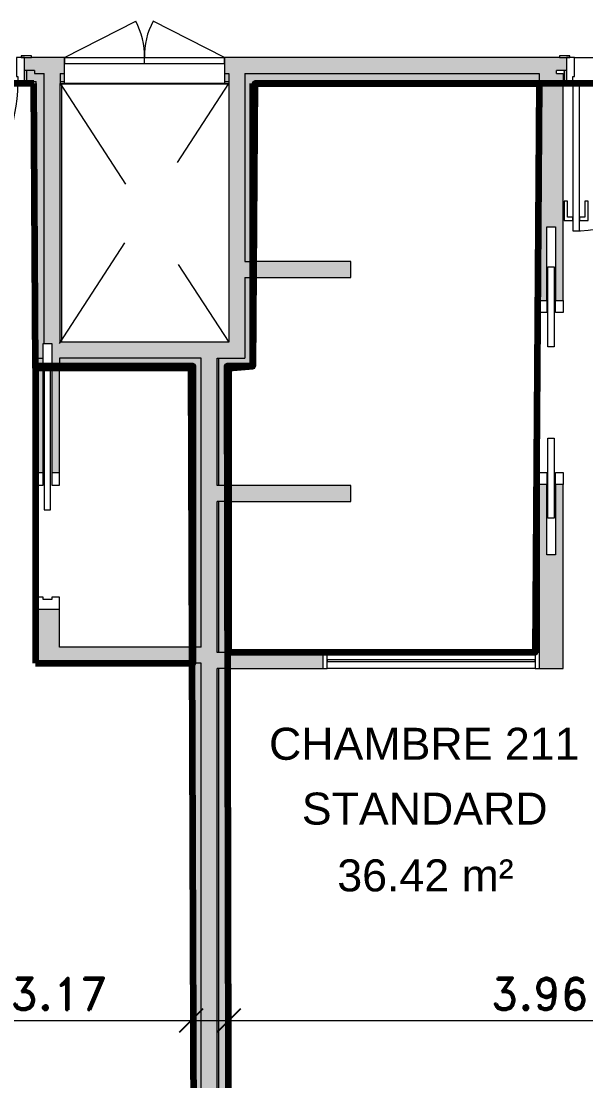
# Model space of a CAD drawing. Header units: metres. Extents: x -227.9 to -140, y 37.9 to 92.1.
# Drawn here: x -174.85 to -171.32, y 43.72 to 50.34 of the extents above; entities that cross this region are included whole.
import ezdxf

# ---------------------------------------------------------------- set-up
doc = ezdxf.new("R2010")
doc.units = ezdxf.units.M
doc.linetypes.add('JIS_02_0.7', pattern=[1.35, 0.75, -0.6])
for name, color, linetype, lineweight in [('A-ANNO-DIMS', 7, 'Continuous', 9), ('A-ANNO-DIMS-100', 7, 'Continuous', 9), ('A-AREA-IDEN', 7, 'Continuous', 9), ('A-DOOR', 7, 'Continuous', 5), ('A-FLOR', 7, 'Continuous', 5), ('A-GLAZ', 7, 'Continuous', 5), ('A-WALL', 7, 'Continuous', 5), ('A-WALL-PATT', 7, 'Continuous', 13), ('I-WALL', 7, 'Continuous', 5)]:
    doc.layers.add(name, color=color, linetype=linetype, lineweight=lineweight)
doc.layers.add('A-DETL', color=94, linetype='Continuous', lineweight=5, true_color=0x00a600)
doc.layers.add('Chambre', color=40, linetype='Continuous')
doc.layers.add('SDB', color=230, linetype='Continuous')
doc.styles.add('Arial_1', font='arial.ttf', dxfattribs={"height": 0.2})
doc.styles.add('RomanD_B', font='', dxfattribs={"height": 0.2})
doc.styles.get('RomanD_B').set_extended_font_data('RomanD', bold=True)
doc.dimstyles.new('LAG-Romans_0_2', dxfattribs={"dimscale": 0.3048, "dimtxt": 0.200715, "dimasz": 0.492126, "dimexe": 0.787402, "dimexo": 0.0625, "dimgap": 0, "dimtad": 1, "dimrnd": 0.01, "dimzin": 0, "dimdsep": 46, "dimtxsty": 'RomanD_B', "dimblk1": 'OBLIQUE', "dimblk2": 'OBLIQUE', "dimsah": 1, "dimcen": 0.09, "dimdle": 0.656168, "dimazin": 0, "dimtfac": 1, "dimtdec": 4, "dimtix": 1, "dimtmove": 0, "dimatfit": 3, "dimfxl": 0.787402, "dimfxlon": 1, "dimtvp": 1, "dimtolj": 1, "dimtzin": 0, "dimarcsym": 2})
doc.dimstyles.new('LAG-Romans_0_2_1', dxfattribs={"dimscale": 0.3048, "dimtxt": 0.200715, "dimasz": 0.492126, "dimexe": 0.787402, "dimexo": 0.0625, "dimgap": 0, "dimtad": 1, "dimrnd": 0.01, "dimzin": 0, "dimdsep": 46, "dimtxsty": 'RomanD_B', "dimblk1": 'OBLIQUE', "dimblk2": 'OBLIQUE', "dimsah": 1, "dimcen": 0.09, "dimdle": 0.656168, "dimazin": 0, "dimtfac": 1, "dimtdec": 4, "dimtix": 1, "dimtmove": 2, "dimatfit": 3, "dimfxl": 0.787402, "dimfxlon": 1, "dimtvp": 1, "dimtolj": 1, "dimtzin": 0, "dimarcsym": 2})

# ---------------------------------------------------------------- blocks, each defined once
blk = doc.blocks.new('LAG-C1030-PORTE-BAT 1 VANT-13PR_01 - LAG-C1030-PORTE-BAT 1 VANT-13PR_01_04F-90X210 CHAMBRE-15711706-MUC-LAG-PRO-PLA-ARC-TZN-N02-AG02Ec-Cote')
at = {"layer": 'A-DOOR'}
for p, q in [((0.3553, 1.0015), (0.3153, 1.0015)), ((0.3153, 1.0015), (0.3153, 0.0815)), ((0.3553, 0.0815), (0.3553, 1.0015)), ((0.2603, 0.9365), (0.2603, 0.8165)), ((0.3153, 0.9365), (0.2603, 0.9365)), ((0.3153, 0.9165), (0.3153, 0.9365)), ((0.4103, 0.9365), (0.3553, 0.9365)), ((0.3553, 0.9365), (0.3553, 0.9165)), ((0.4103, 0.8165), (0.4103, 0.9365)), ((0.2803, 0.8165), (0.2803, 0.9165)), ((0.2803, 0.9165), (0.3153, 0.9165)), ((0.3553, 0.9165), (0.3903, 0.9165)), ((0.3903, 0.9165), (0.3903, 0.8165)), ((0.2603, 0.8165), (0.2803, 0.8165)), ((0.3903, 0.8165), (0.4103, 0.8165)), ((0.3153, 0.0815), (0.3553, 0.0815))]:
    blk.add_line(p, q, dxfattribs=at)
at = {"layer": 'A-DOOR', "color": 9, "true_color": 0xc0c0c0}
for p, q in [((-0.5847, 0.0915), (-0.6497, 0.0915)), ((-0.6497, 0.0915), (-0.6497, 0.0815)), ((-0.6497, 0.0815), (-0.5847, 0.0815)), ((-0.6047, 0.0815), (-0.6047, -0.0815)), ((-0.5647, 0.0815), (-0.6047, 0.0815)), ((-0.5847, 0.0815), (-0.5847, 0.0915)), ((-0.5647, 0.0376), (-0.5647, 0.0815)), ((0.3953, 0.0815), (0.3553, 0.0815)), ((0.3553, 0.0815), (0.3553, 0.0376)), ((0.3753, 0.0915), (0.3753, 0.0815)), ((0.4403, 0.0915), (0.3753, 0.0915)), ((0.3753, 0.0815), (0.4403, 0.0815)), ((0.3953, -0.0815), (0.3953, 0.0815)), ((0.4403, 0.0815), (0.4403, 0.0915)), ((-0.5547, 0.0376), (-0.5647, 0.0376)), ((-0.5547, -0.0815), (-0.5547, 0.0376)), ((0.3553, 0.0376), (0.3453, 0.0376)), ((0.3453, 0.0376), (0.3453, -0.0815)), ((-0.5847, -0.0815), (-0.6497, -0.0815)), ((-0.6497, -0.0815), (-0.6497, -0.0915)), ((-0.6497, -0.0915), (-0.5847, -0.0915)), ((-0.6047, -0.0815), (-0.5547, -0.0815)), ((-0.5847, -0.0915), (-0.5847, -0.0815)), ((0.3453, -0.0815), (0.3953, -0.0815)), ((0.3753, -0.0815), (0.3753, -0.0915)), ((0.4403, -0.0815), (0.3753, -0.0815)), ((0.3753, -0.0915), (0.4403, -0.0915)), ((0.4403, -0.0915), (0.4403, -0.0815))]:
    blk.add_line(p, q, dxfattribs=at)
at = {"layer": 'A-DOOR'}
blk.add_arc((0.3553, 0.0815), 0.92, 90, 180, dxfattribs=at)
blk = doc.blocks.new('LAG-C1030-PORTE-INST-13PR_05_02F - LAG-C1030-PORTE-INST-13PR_05_02F-100x166-15159836-MUC-LAG-PRO-PLA-ARC-TZN-N02-AG02Ec-Cote')
at = {"layer": 'A-DOOR', "color": 9, "lineweight": 9, "true_color": 0xc0c0c0}
for p, q in [((-0.498, -0.0415), (-0.001, -0.0415)), ((-0.498, -0.0815), (-0.498, -0.0415)), ((-0.001, -0.0415), (-0.001, -0.0815)), ((0.001, -0.0415), (0.498, -0.0415)), ((0.001, -0.0815), (0.001, -0.0415)), ((0.498, -0.0415), (0.498, -0.0815)), ((-0.001, -0.0815), (-0.498, -0.0815)), ((0.498, -0.0815), (0.001, -0.0815))]:
    blk.add_line(p, q, dxfattribs=at)
at = {"layer": 'A-DOOR', "color": 9, "true_color": 0xc0c0c0}
for p, q in [((-0.5, -0.0815), (-0.0545, -0.3085)), ((0.5, -0.0815), (0.0545, -0.3085))]:
    blk.add_line(p, q, dxfattribs=at)
for centre, start, end in [((-0.4544, -0.0924), 331.62051, 1.37949), ((0.4544, -0.0924), 178.62051, 208.37949)]:
    blk.add_arc(centre, 0.4546, start, end, dxfattribs=at)
blk = doc.blocks.new('LAG-C1030-PORTE-COULISSANTE-COUL-13PR_06 - LAG-C1030-PORTE-COULISSANTE-COUL-13PR_06_05 F-70x210-15716896-MUC-LAG-PRO-PLA-ARC-TZN-N02-AG02Ec-Cote')
at = {"layer": 'A-DOOR', "color": 9, "true_color": 0xc0c0c0}
for p, q in [((-0.255, 0.075), (-0.33, 0.075)), ((-0.33, 0.075), (-0.33, 0.0275)), ((-0.255, 0.0275), (-0.255, 0.075)), ((0.52, 0.075), (0.445, 0.075)), ((0.445, 0.075), (0.445, 0.0275)), ((0.52, -0.075), (0.52, 0.075)), ((-0.33, 0.0275), (-0.255, 0.0275)), ((0.445, 0.0275), (0.46, 0.0275)), ((0.46, 0.0275), (0.46, -0.0275)), ((-0.255, -0.0275), (-0.33, -0.0275)), ((-0.33, -0.0275), (-0.33, -0.075)), ((-0.255, -0.075), (-0.255, -0.0275)), ((0.46, -0.0275), (0.445, -0.0275)), ((0.445, -0.0275), (0.445, -0.075)), ((-0.33, -0.075), (-0.255, -0.075)), ((0.445, -0.075), (0.52, -0.075))]:
    blk.add_line(p, q, dxfattribs=at)
at = {"layer": 'A-DOOR', "lineweight": 9}
for p, q in [((-0.1, 0.02), (-0.97, 0.02)), ((-0.97, 0.02), (-0.97, -0.02)), ((-0.1, -0.02), (-0.1, 0.02)), ((-0.97, -0.02), (-0.1, -0.02))]:
    blk.add_line(p, q, dxfattribs=at)
blk = doc.blocks.new('LAG-C1030-PORTE-COUL DEUX BATTANTS-13PR_07 - LAG-C1030-PORTE-COUL DEUX BATTANTS-13PR_07_01F -100x210-15723466-MUC-LAG-PRO-PLA-ARC-TZN-N02-AG02Ec-Cote')
at = {"layer": 'A-DOOR', "color": 9, "true_color": 0xc0c0c0}
for p, q in [((-0.48, 0.075), (-0.405, 0.075)), ((-0.48, 0.0275), (-0.48, 0.075)), ((-0.405, 0.075), (-0.405, 0.0275)), ((0.595, 0.075), (0.67, 0.075)), ((0.595, 0.0275), (0.595, 0.075)), ((0.67, 0.075), (0.67, 0.0275)), ((-0.405, 0.0275), (-0.48, 0.0275)), ((0.67, 0.0275), (0.595, 0.0275)), ((-0.48, -0.0275), (-0.405, -0.0275)), ((-0.48, -0.075), (-0.48, -0.0275)), ((-0.405, -0.0275), (-0.405, -0.075)), ((0.595, -0.0275), (0.67, -0.0275)), ((0.595, -0.075), (0.595, -0.0275)), ((0.67, -0.0275), (0.67, -0.075)), ((-0.405, -0.075), (-0.48, -0.075)), ((0.67, -0.075), (0.595, -0.075))]:
    blk.add_line(p, q, dxfattribs=at)
at = {"layer": 'A-DOOR'}
for p, q in [((-0.69, 0.02), (-0.19, 0.02)), ((-0.69, -0.02), (-0.69, 0.02)), ((-0.19, 0.02), (-0.19, -0.02)), ((0.38, 0.02), (0.88, 0.02)), ((0.38, -0.02), (0.38, 0.02)), ((0.88, 0.02), (0.88, -0.02)), ((-0.19, -0.02), (-0.69, -0.02)), ((0.88, -0.02), (0.38, -0.02))]:
    blk.add_line(p, q, dxfattribs=at)
blk = doc.blocks.new('LAG-C1020-FENÊTRE-12FT-22-03 - LAG-C1020-FENÊTRE-12FT-22-03-01-13182801-MUC-LAG-PRO-PLA-ARC-TZN-N02-AG02Ec-Cote')
at = {"layer": 'A-GLAZ', "lineweight": 13}
for p, q in [((-2.575, 0.05), (-2.6, 0.05)), ((-2.575, -0.05), (-2.575, 0.05)), ((-1.275, 0.005), (-2.575, 0.005)), ((-2.575, 0.005), (-2.575, -0.005)), ((-1.25, 0.05), (-1.275, 0.05)), ((-1.275, 0.05), (-1.275, -0.05)), ((-1.275, -0.005), (-1.275, 0.005)), ((-2.6, -0.05), (-2.575, -0.05)), ((-2.575, -0.005), (-1.275, -0.005)), ((-1.275, -0.05), (-1.25, -0.05))]:
    blk.add_line(p, q, dxfattribs=at)
at = {"layer": 'A-GLAZ'}
for p, q in [((-2.575, 0.05), (-1.275, 0.05)), ((-1.275, -0.05), (-2.575, -0.05))]:
    blk.add_line(p, q, dxfattribs=at)
blk = doc.blocks.new('DIMBLOCK8-MUC-LAG-PRO-PLA-ARC-TZN-N02-AG02Ec-Cote')
at = {"layer": 'A-ANNO-DIMS-100', "transparency": 16777216}
for p, q in [((-176.9604, 44.3371), (-176.9604, 43.8571)), ((-176.9604, 44.0971), (-176.9604, 44.3371)), ((-173.7885, 44.3371), (-173.7885, 43.8571)), ((-173.7885, 44.0971), (-173.7885, 44.3371)), ((-177.1604, 44.0971), (-173.5885, 44.0971))]:
    blk.add_line(p, q, dxfattribs=at)
at = {"layer": 'A-ANNO-DIMS-100', "lineweight": 25, "transparency": 16777216}
for p, q in [((-176.9604, 44.0971), (-176.8854, 44.1721)), ((-173.7885, 44.0971), (-173.7135, 44.1721)), ((-176.9604, 44.0971), (-177.0354, 44.0221)), ((-173.7885, 44.0971), (-173.8635, 44.0221))]:
    blk.add_line(p, q, dxfattribs=at)
at = {"layer": 'A-ANNO-DIMS-100', "color": 0, "transparency": 16777216, "insert": (-174.9178, 44.3627), "char_height": 0.2, "width": 0.824475, "attachment_point": 1, "line_spacing_factor": 1.146391, "style": 'RomanD_B'}
blk.add_mtext('3.17', dxfattribs=at)
blk = doc.blocks.new('_Oblique')
at = {"color": 0, "linetype": 'ByBlock', "lineweight": -2}
blk.add_line((-0.5, -0.5), (0.5, 0.5), dxfattribs=at)
blk = doc.blocks.new('DIMBLOCK9-MUC-LAG-PRO-PLA-ARC-TZN-N02-AG02Ec-Cote')
at = {"layer": 'A-ANNO-DIMS-100', "transparency": 16777216}
for p, q in [((-173.5525, 44.3371), (-173.5525, 43.8571)), ((-173.5525, 44.0971), (-173.5525, 44.3371)), ((-169.5885, 44.3371), (-169.5885, 43.8571)), ((-169.5885, 44.0971), (-169.5885, 44.3371)), ((-173.7525, 44.0971), (-169.3885, 44.0971))]:
    blk.add_line(p, q, dxfattribs=at)
at = {"layer": 'A-ANNO-DIMS-100', "lineweight": 25, "transparency": 16777216}
for p, q in [((-173.5525, 44.0971), (-173.4775, 44.1721)), ((-169.5885, 44.0971), (-169.5135, 44.1721)), ((-173.5525, 44.0971), (-173.6275, 44.0221)), ((-169.5885, 44.0971), (-169.6635, 44.0221))]:
    blk.add_line(p, q, dxfattribs=at)
at = {"layer": 'A-ANNO-DIMS-100', "color": 0, "transparency": 16777216, "insert": (-171.914, 44.3627), "char_height": 0.2, "width": 0.824475, "attachment_point": 1, "line_spacing_factor": 1.146391, "style": 'RomanD_B'}
blk.add_mtext('3.96', dxfattribs=at)

msp = doc.modelspace()

# ---------------------------------------------------------------- hatches: boundary and pattern name
at = {"layer": 'A-WALL-PATT', "lineweight": 5, "true_color": 0xaaaaaa}
h = msp.add_hatch(color=253, dxfattribs=at)
h.paths.add_polyline_path([(-173.6255, 42.5648), (-173.6155, 42.5648), (-173.6155, 46.2958), (-173.6255, 46.2958), (-173.6255, 43.4957)])
h.paths.add_polyline_path([(-173.6155, 46.3958), (-173.6155, 47.3386), (-173.6255, 47.3386), (-173.6255, 46.3958)])
h.paths.add_polyline_path([(-173.6255, 47.4386), (-173.6155, 47.4386), (-173.6155, 48.2353), (-173.6255, 48.2353), (-173.6255, 47.7822)])
at = {"layer": 'I-WALL', "true_color": 0xaaaaaa}
h = msp.add_hatch(color=253, dxfattribs=at)
h.paths.add_polyline_path([(-171.5037, 50.0135), (-171.5037, 50.032), (-171.4407, 50.032), (-171.4407, 50.1135), (-173.5801, 50.1135), (-173.5801, 50.0135), (-171.6125, 50.0135)])
h.paths.add_polyline_path([(-174.7078, 50.0135), (-174.5801, 50.0135), (-174.5801, 50.1135), (-174.8305, 50.1135), (-174.8305, 50.032), (-174.7675, 50.032), (-174.7675, 50.0135)])
h.paths.add_polyline_path([(-175.9995, 50.0135), (-175.8935, 50.0135), (-175.8935, 50.032), (-175.8305, 50.032), (-175.8305, 50.1135), (-175.9995, 50.1135), (-175.9995, 50.032)])
h.paths.add_polyline_path([(-170.3895, 50.032), (-170.3895, 50.1135), (-170.4407, 50.1135), (-170.4407, 50.032), (-170.3957, 50.032)])
h = msp.add_hatch(color=253, dxfattribs=at)
h.paths.add_polyline_path([(-170.4277, 49.9635), (-170.3895, 49.9635), (-170.3895, 50.032), (-170.4277, 50.032)])
h.paths.add_polyline_path([(-171.4537, 49.9635), (-171.4537, 50.032), (-171.4625, 50.032), (-171.4625, 49.9635)])
h.paths.add_polyline_path([(-171.6125, 49.9635), (-171.6125, 50.0135), (-173.4525, 50.0135), (-173.4525, 49.9635), (-172.5615, 49.9635)])
h.paths.add_polyline_path([(-174.5801, 49.9635), (-174.5801, 50.0135), (-174.6078, 50.0135), (-174.6078, 49.9635)])
h.paths.add_polyline_path([(-174.7578, 49.9635), (-174.7078, 49.9635), (-174.7078, 50.0135), (-174.7675, 50.0135), (-174.7675, 50.032), (-174.8175, 50.032), (-174.8175, 49.9635)])
h.paths.add_polyline_path([(-173.5801, 49.9635), (-173.5525, 49.9635), (-173.5525, 50.0135), (-173.5801, 50.0135)])
h.paths.add_polyline_path([(-175.9235, 49.9635), (-175.8435, 49.9635), (-175.8435, 50.032), (-175.8935, 50.032), (-175.8935, 50.0135), (-175.9235, 50.0135)])
h = msp.add_hatch(color=253, dxfattribs=at)
h.paths.add_polyline_path([(-171.4407, 49.9505), (-171.4407, 50.032), (-171.4537, 50.032), (-171.4537, 49.9635), (-171.4625, 49.9635), (-171.4625, 49.9505)])
h.paths.add_polyline_path([(-171.6125, 49.9505), (-171.6125, 49.9635), (-173.4025, 49.9635), (-173.4025, 49.9505), (-172.5615, 49.9505)])
h.paths.add_polyline_path([(-170.4407, 49.9505), (-170.3895, 49.9505), (-170.3895, 49.9635), (-170.4277, 49.9635), (-170.4277, 50.032), (-170.4407, 50.032), (-170.4407, 49.9944)])
h.paths.add_polyline_path([(-174.6078, 49.9505), (-174.5801, 49.9505), (-174.5801, 49.9635), (-174.6078, 49.9635)])
h.paths.add_polyline_path([(-173.5801, 49.9505), (-173.5525, 49.9505), (-173.5525, 49.9635), (-173.5801, 49.9635)])
h.paths.add_polyline_path([(-175.8305, 49.9505), (-175.8305, 50.032), (-175.8435, 50.032), (-175.8435, 49.9635), (-175.9235, 49.9635), (-175.9235, 49.9505), (-175.8507, 49.9505)])
h.paths.add_polyline_path([(-174.7855, 49.9505), (-174.7578, 49.9505), (-174.7578, 49.9635), (-174.8175, 49.9635), (-174.8175, 50.032), (-174.8305, 50.032), (-174.8305, 49.9505)])
for points in [[(-174.6588, 48.2353), (-174.6078, 48.2353), (-174.6078, 50.0135), (-174.7078, 50.0135), (-174.7078, 48.3277), (-174.6588, 48.3277)], [(-173.5525, 48.3353), (-173.4525, 48.3353), (-173.4525, 50.0135), (-173.5525, 50.0135), (-173.5525, 48.8538)], [(-174.7613, 48.1723), (-174.7613, 48.2353), (-174.7578, 48.2353), (-174.7578, 49.9505), (-174.7708, 49.9505), (-174.7708, 48.1723)], [(-174.7138, 48.2353), (-174.7138, 48.3277), (-174.7078, 48.3277), (-174.7078, 49.9635), (-174.7578, 49.9635), (-174.7578, 48.2353)], [(-173.3895, 48.7386), (-172.7895, 48.7386), (-172.7895, 48.8386), (-173.4525, 48.8386), (-173.4525, 48.7386), (-173.4025, 48.7386)], [(-173.4525, 48.2353), (-173.4525, 48.3353), (-174.6078, 48.3353), (-174.6078, 48.2353), (-173.6155, 48.2353)], [(-173.7227, 42.5648), (-173.6255, 42.5648), (-173.6255, 48.2353), (-173.7255, 48.2353), (-173.7255, 42.5648)], [(-173.6255, 47.3386), (-172.7901, 47.3386), (-172.7901, 47.4386), (-173.6255, 47.4386)], [(-173.7255, 46.3297), (-173.7255, 46.4297), (-174.6113, 46.4297), (-174.6113, 46.3297), (-173.7755, 46.3297)], [(-173.6255, 46.2958), (-172.9625, 46.2958), (-172.9625, 46.3958), (-173.6255, 46.3958)]]:
    msp.add_hatch(color=253, dxfattribs=at).paths.add_polyline_path(points)
h = msp.add_hatch(color=253, dxfattribs=at)
h.paths.add_polyline_path([(-171.4625, 46.2958), (-171.4625, 47.4456), (-171.51, 47.4456), (-171.51, 47.0056), (-171.565, 47.0056), (-171.565, 47.4456), (-171.6125, 47.4456), (-171.6125, 46.2958)])
h.paths.add_polyline_path([(-171.51, 48.5956), (-171.4625, 48.5956), (-171.463, 49.9405), (-171.4857, 49.9405), (-171.4857, 49.9505), (-171.4625, 49.9505), (-171.4625, 50.0135), (-171.6125, 50.0135), (-171.6125, 48.5956), (-171.565, 48.5956), (-171.565, 49.0556), (-171.51, 49.0556), (-171.51, 48.8538)])
h = msp.add_hatch(color=253, dxfattribs=at)
h.paths.add_polyline_path([(-173.4525, 48.2353), (-173.4025, 48.2353), (-173.4025, 48.7386), (-173.4525, 48.7386), (-173.4525, 48.318)])
h.paths.add_polyline_path([(-173.4525, 48.8386), (-173.4025, 48.8386), (-173.4025, 49.9635), (-173.4525, 49.9635), (-173.4525, 48.8538)])
h = msp.add_hatch(color=253, dxfattribs=at)
h.paths.add_polyline_path([(-173.3895, 48.1853), (-173.3895, 48.7386), (-173.4025, 48.7386), (-173.4025, 48.1853)])
h.paths.add_polyline_path([(-173.4025, 48.8386), (-173.3895, 48.8386), (-173.3895, 49.9505), (-173.4025, 49.9505), (-173.4025, 48.8538)])
h = msp.add_hatch(color=253, dxfattribs=at)
h.paths.add_polyline_path([(-174.6113, 46.3297), (-174.6113, 46.6677), (-174.7613, 46.6677), (-174.7613, 46.3297)])
h.paths.add_polyline_path([(-174.7613, 47.5177), (-174.7138, 47.5177), (-174.7138, 48.2353), (-174.7613, 48.2353), (-174.7613, 47.7822)])
h.paths.add_polyline_path([(-174.6588, 47.5177), (-174.6113, 47.5177), (-174.6113, 48.2353), (-174.6588, 48.2353), (-174.6588, 47.7822)])
h = msp.add_hatch(color=253, dxfattribs=at)
h.paths.add_polyline_path([(-173.7755, 48.1853), (-173.7255, 48.1853), (-173.7255, 48.2353), (-174.6113, 48.2353), (-174.6113, 48.1853), (-173.795, 48.1853)])
h.paths.add_polyline_path([(-173.5655, 48.1853), (-173.4025, 48.1853), (-173.4025, 48.2353), (-173.6155, 48.2353), (-173.6155, 48.1853)])
h = msp.add_hatch(color=253, dxfattribs=at)
h.paths.add_polyline_path([(-173.7755, 48.1723), (-173.7755, 48.1853), (-174.6113, 48.1853), (-174.6113, 48.1723), (-173.7885, 48.1723)])
h.paths.add_polyline_path([(-173.3895, 48.1723), (-173.3895, 48.1853), (-173.5655, 48.1853), (-173.5655, 48.1723), (-173.5525, 48.1723)])
h = msp.add_hatch(color=253, dxfattribs=at)
h.paths.add_polyline_path([(-173.7755, 42.5648), (-173.7755, 46.3297), (-173.7885, 46.3297), (-173.7885, 42.5648)])
h.paths.add_polyline_path([(-173.7755, 46.4297), (-173.7755, 48.1723), (-173.7885, 48.1723), (-173.7885, 46.4297)])
h = msp.add_hatch(color=253, dxfattribs=at)
h.paths.add_polyline_path([(-173.7255, 42.5648), (-173.7255, 46.3297), (-173.7755, 46.3297), (-173.7755, 42.5648)])
h.paths.add_polyline_path([(-173.7755, 46.4297), (-173.7255, 46.4297), (-173.7255, 48.1853), (-173.7755, 48.1853), (-173.7755, 46.7105)])
h = msp.add_hatch(color=253, dxfattribs=at)
h.paths.add_polyline_path([(-173.6155, 42.5648), (-173.5655, 42.5648), (-173.5655, 46.2958), (-173.6155, 46.2958), (-173.6155, 43.4957)])
h.paths.add_polyline_path([(-173.6155, 46.3958), (-173.5655, 46.3958), (-173.5655, 47.3386), (-173.6155, 47.3386), (-173.6155, 46.7105)])
h.paths.add_polyline_path([(-173.6155, 47.4386), (-173.5655, 47.4386), (-173.5655, 48.1853), (-173.6155, 48.1853), (-173.6155, 47.7822)])
h = msp.add_hatch(color=253, dxfattribs=at)
h.paths.add_polyline_path([(-173.5655, 42.5648), (-173.5525, 42.5648), (-173.5525, 46.2958), (-173.5655, 46.2958), (-173.5655, 43.4957)])
h.paths.add_polyline_path([(-173.5655, 46.3958), (-173.5525, 46.3958), (-173.5525, 47.3386), (-173.5655, 47.3386), (-173.5655, 46.7105)])
h.paths.add_polyline_path([(-173.5525, 47.4386), (-173.5525, 48.1723), (-173.5655, 48.1723), (-173.5655, 47.4386)])

# ---------------------------------------------------------------- linework, layer by layer
at = {"layer": 'A-DETL', "color": 7, "linetype": 'JIS_02_0.7'}
for p, q in [((-174.6113, 48.3277), (-173.5525, 49.9505)), ((-174.6078, 49.9505), (-173.5525, 48.3353))]:
    msp.add_line(p, q, dxfattribs=at)
at = {"layer": 'A-FLOR'}
for p, q in [((-171.3907, 50.1135), (-170.4907, 50.1135)), ((-170.4807, 49.9505), (-171.3607, 49.9505)), ((-174.6588, 48.1723), (-174.7138, 48.1723))]:
    msp.add_line(p, q, dxfattribs=at)
at = {"layer": 'A-FLOR', "lineweight": 9}
for p, q in [((-174.5968, 49.9496), (-173.5524, 49.9496)), ((-174.5968, 48.3353), (-174.5968, 49.9496))]:
    msp.add_line(p, q, dxfattribs=at)
at = {"layer": 'A-WALL'}
for p, q in [((-174.7675, 50.032), (-174.8305, 50.032)), ((-174.8175, 50.032), (-174.8175, 49.9635)), ((-174.7675, 50.032), (-174.7675, 50.0135)), ((-174.7675, 50.0135), (-174.7078, 50.0135)), ((-174.7078, 48.3277), (-174.7078, 50.0135)), ((-174.6078, 50.0135), (-174.5801, 50.0135)), ((-174.6078, 50.0135), (-174.6078, 49.9505)), ((-173.5801, 50.0135), (-173.5525, 50.0135)), ((-173.5525, 50.0135), (-173.5525, 49.9505)), ((-173.4525, 50.0135), (-171.6125, 50.0135)), ((-173.4525, 50.0135), (-173.4525, 48.8386)), ((-171.6125, 50.0135), (-171.6125, 49.9505)), ((-171.4407, 50.032), (-171.5037, 50.032)), ((-171.5037, 50.0135), (-171.5037, 50.032)), ((-171.4625, 50.0135), (-171.4625, 49.9505)), ((-171.4537, 49.9635), (-171.4537, 50.032)), ((-174.8175, 49.9635), (-174.7578, 49.9635)), ((-174.7578, 48.2353), (-174.7578, 49.9635)), ((-174.6078, 49.9635), (-174.5801, 49.9635)), ((-173.5801, 49.9635), (-173.5525, 49.9635)), ((-173.4025, 49.9635), (-171.6125, 49.9635)), ((-173.4025, 49.9635), (-173.4025, 48.8386)), ((-171.4625, 49.9635), (-171.4537, 49.9635)), ((-173.4525, 48.8386), (-173.3895, 48.8386)), ((-173.4525, 48.7386), (-173.4525, 48.2353)), ((-173.4525, 48.7386), (-173.3895, 48.7386)), ((-173.4025, 48.7386), (-173.4025, 48.1853)), ((-174.7613, 48.2353), (-174.7138, 48.2353)), ((-174.7613, 48.2353), (-174.7613, 48.1723)), ((-173.7255, 48.2353), (-174.6113, 48.2353)), ((-174.6113, 48.2353), (-174.6113, 48.1723)), ((-173.7255, 46.4297), (-173.7255, 48.2353)), ((-173.6255, 48.2353), (-173.4525, 48.2353)), ((-173.6255, 47.4386), (-173.6255, 48.2353)), ((-173.6155, 47.4386), (-173.6155, 48.2353)), ((-173.7755, 48.1853), (-174.6113, 48.1853)), ((-173.7755, 46.4297), (-173.7755, 48.1853)), ((-173.4025, 48.1853), (-173.5655, 48.1853)), ((-173.5655, 47.4386), (-173.5655, 48.1853)), ((-173.5525, 47.4386), (-173.6255, 47.4386)), ((-173.6255, 46.3958), (-173.6255, 47.3386)), ((-173.5525, 47.3386), (-173.6255, 47.3386)), ((-173.6155, 46.3958), (-173.6155, 47.3386)), ((-173.5655, 46.3958), (-173.5655, 47.3386)), ((-173.7255, 46.4297), (-173.7885, 46.4297)), ((-173.5525, 46.3958), (-173.6255, 46.3958)), ((-173.7255, 46.3297), (-173.7885, 46.3297)), ((-173.7755, 42.5648), (-173.7755, 46.3297)), ((-173.7255, 42.5648), (-173.7255, 46.3297)), ((-173.6255, 42.5648), (-173.6255, 46.2958)), ((-173.5525, 46.2958), (-173.6255, 46.2958)), ((-173.6155, 42.5648), (-173.6155, 46.2958)), ((-173.5655, 42.5648), (-173.5655, 46.2958))]:
    msp.add_line(p, q, dxfattribs=at)
at = {"layer": 'Chambre', "lineweight": 140}
for points in [[(-174.7708, 49.9505), (-175.9235, 49.9505), (-175.9495, 47.6735), (-180.4016, 47.6475), (-180.4016, 40.4697), (-173.7612, 40.4697), (-173.7885, 48.1723), (-174.7613, 48.1723), (-174.7708, 49.9505)], [(-169.5885, 49.9505), (-173.3895, 49.9505), (-173.4025, 48.1853), (-173.5655, 48.1853), (-173.5497, 40.4697), (-169.5755, 40.4697), (-169.5885, 49.9505)]]:
    msp.add_lwpolyline(points, dxfattribs=at)
at = {"layer": 'I-WALL', "lineweight": 13}
for p, q in [((-174.5801, 50.1135), (-174.7855, 50.1135)), ((-174.5801, 49.9505), (-174.5801, 50.1135)), ((-171.4857, 50.1135), (-173.5801, 50.1135)), ((-173.5801, 50.1135), (-173.5801, 49.9505)), ((-174.7855, 49.9505), (-174.7708, 49.9505)), ((-174.7708, 49.9505), (-174.7708, 48.1723)), ((-174.6078, 49.9505), (-174.5801, 49.9505)), ((-174.6078, 48.3353), (-174.6078, 49.9505)), ((-173.5801, 49.9505), (-173.5525, 49.9505)), ((-173.5525, 49.9505), (-173.5525, 48.3353)), ((-173.3895, 49.9505), (-171.6125, 49.9505)), ((-173.3895, 48.8386), (-173.3895, 49.9505)), ((-171.6125, 49.9505), (-171.6125, 48.5956)), ((-171.4625, 48.5956), (-171.4625, 49.9405)), ((-171.565, 48.5956), (-171.565, 49.0556)), ((-171.565, 49.0556), (-171.51, 49.0556)), ((-171.51, 49.0556), (-171.51, 48.5956)), ((-172.7895, 48.8386), (-173.3895, 48.8386)), ((-172.7895, 48.7386), (-172.7895, 48.8386)), ((-173.3895, 48.1723), (-173.3895, 48.7386)), ((-173.3895, 48.7386), (-172.7895, 48.7386)), ((-173.5525, 48.3353), (-174.6078, 48.3353)), ((-174.7138, 48.3277), (-174.6588, 48.3277)), ((-174.7138, 47.5177), (-174.7138, 48.3277)), ((-174.6588, 48.3277), (-174.6588, 47.5177)), ((-174.7708, 48.1723), (-174.7613, 48.1723)), ((-174.7613, 48.1723), (-174.7613, 47.5177)), ((-174.6113, 48.1723), (-173.7885, 48.1723)), ((-174.6113, 47.5177), (-174.6113, 48.1723)), ((-173.7885, 48.1723), (-173.7885, 46.4297)), ((-173.5525, 48.1723), (-173.3895, 48.1723)), ((-173.5525, 47.4386), (-173.5525, 48.1723)), ((-172.7901, 47.4386), (-173.5525, 47.4386)), ((-172.7901, 47.3386), (-172.7901, 47.4386)), ((-171.6125, 47.4456), (-171.6125, 46.2958)), ((-171.565, 47.0056), (-171.565, 47.4456)), ((-171.51, 47.4456), (-171.51, 47.0056)), ((-171.4625, 46.2958), (-171.4625, 47.4456)), ((-173.5525, 46.3958), (-173.5525, 47.3386)), ((-173.5525, 47.3386), (-172.7901, 47.3386)), ((-171.51, 47.0056), (-171.565, 47.0056)), ((-174.7613, 46.6677), (-174.7613, 46.3297)), ((-174.6113, 46.4297), (-174.6113, 46.6677)), ((-173.7885, 46.4297), (-174.6113, 46.4297)), ((-172.9625, 46.3958), (-173.5525, 46.3958)), ((-172.9625, 46.2958), (-172.9625, 46.3958)), ((-174.7613, 46.3297), (-173.7885, 46.3297)), ((-173.7885, 46.3297), (-173.7885, 42.4148)), ((-173.5525, 42.5648), (-173.5525, 46.2958)), ((-173.5525, 46.2958), (-172.9625, 46.2958)), ((-171.6125, 46.2958), (-171.4625, 46.2958))]:
    msp.add_line(p, q, dxfattribs=at)
at = {"layer": 'I-WALL'}
for p, q in [((-174.5801, 50.1135), (-174.5781, 50.1135)), ((-174.0811, 50.1135), (-174.0791, 50.1135)), ((-173.5821, 50.1135), (-173.5801, 50.1135)), ((-171.5037, 50.0135), (-171.4625, 50.0135)), ((-173.5801, 49.9505), (-174.5801, 49.9505))]:
    msp.add_line(p, q, dxfattribs=at)
at = {"layer": 'SDB', "lineweight": 140}
msp.add_lwpolyline([(-173.3895, 49.9505), (-171.6125, 49.9505), (-171.6375, 46.3958), (-173.5525, 46.3958), (-173.5525, 48.1723), (-173.4025, 48.1853), (-173.4025, 49.9505)], dxfattribs=at)
msp.add_lwpolyline([(-174.7613, 46.3297), (-173.7755, 46.3297), (-173.7755, 48.1853), (-174.7613, 48.1853)], close=True, dxfattribs=at)

# ---------------------------------------------------------------- block references
at = {"layer": 'A-DOOR', "color": 9, "true_color": 0xc0c0c0, "rotation": 180}
msp.add_blockref('LAG-C1030-PORTE-INST-13PR_05_02F - LAG-C1030-PORTE-INST-13PR_05_02F-100x166-15159836-MUC-LAG-PRO-PLA-ARC-TZN-N02-AG02Ec-Cote', (-174.0801, 50.032), dxfattribs=at)
at = {"layer": 'A-DOOR'}
for name, p, rotation in [('LAG-C1030-PORTE-BAT 1 VANT-13PR_01 - LAG-C1030-PORTE-BAT 1 VANT-13PR_01_04F-90X210 CHAMBRE-15711706-MUC-LAG-PRO-PLA-ARC-TZN-N02-AG02Ec-Cote', (-175.4352, 50.032), 180), ('LAG-C1030-PORTE-BAT 1 VANT-13PR_01 - LAG-C1030-PORTE-BAT 1 VANT-13PR_01_04F-90X210 CHAMBRE-15711706-MUC-LAG-PRO-PLA-ARC-TZN-N02-AG02Ec-Cote', (-171.0454, 50.032), 180), ('LAG-C1030-PORTE-COUL DEUX BATTANTS-13PR_07 - LAG-C1030-PORTE-COUL DEUX BATTANTS-13PR_07_01F -100x210-15723466-MUC-LAG-PRO-PLA-ARC-TZN-N02-AG02Ec-Cote', (-171.5375, 48.1156), 270), ('LAG-C1030-PORTE-COULISSANTE-COUL-13PR_06 - LAG-C1030-PORTE-COULISSANTE-COUL-13PR_06_05 F-70x210-15716896-MUC-LAG-PRO-PLA-ARC-TZN-N02-AG02Ec-Cote', (-174.6863, 47.1877), 270)]:
    msp.add_blockref(name, p, dxfattribs=dict(at, rotation=rotation))
at = {"layer": 'A-GLAZ', "rotation": 180}
msp.add_blockref('LAG-C1020-FENÊTRE-12FT-22-03 - LAG-C1020-FENÊTRE-12FT-22-03-01-13182801-MUC-LAG-PRO-PLA-ARC-TZN-N02-AG02Ec-Cote', (-174.2125, 46.3458), dxfattribs=at)

# ---------------------------------------------------------------- texts
at = {"layer": 'A-AREA-IDEN', "color": 164, "true_color": 0x0029a5, "char_height": 0.2, "attachment_point": 1, "style": 'Arial_1'}
for s, insert, width in [('CHAMBRE 211', (-173.3011, 45.9259), 2.397046), ('STANDARD', (-173.0961, 45.5209), 1.899999), ('36.42 m²', (-172.8741, 45.1037), 1.362869)]:
    msp.add_mtext(s, dxfattribs=dict(at, insert=insert, width=width))

# ---------------------------------------------------------------- dimensions: what is measured, and where the dimension line sits
at = {"layer": 'A-ANNO-DIMS'}
dim = msp.add_linear_dim(base=(-173.7885, 44.0971), p1=(-176.9604, 44.3371), p2=(-173.7885, 44.3371), dimstyle='LAG-Romans_0_2_1', override={"dimpost": '<>', "dimfxl": 3.171952}, dxfattribs=at)
dim.commit()
dim.dimension.update_dxf_attribs({"geometry": 'DIMBLOCK8-MUC-LAG-PRO-PLA-ARC-TZN-N02-AG02Ec-Cote', "text_midpoint": (-174.5055, 44.2294), "dimtype": 160})
dim = msp.add_linear_dim(base=(-169.5885, 44.0971), p1=(-173.5525, 44.3371), p2=(-169.5885, 44.3371), dimstyle='LAG-Romans_0_2', override={"dimpost": '<>', "dimfxl": 3.964}, dxfattribs=at)
dim.commit()
dim.dimension.update_dxf_attribs({"geometry": 'DIMBLOCK9-MUC-LAG-PRO-PLA-ARC-TZN-N02-AG02Ec-Cote', "text_midpoint": (-171.5705, 44.1971)})

doc.saveas('drawing.dxf')
